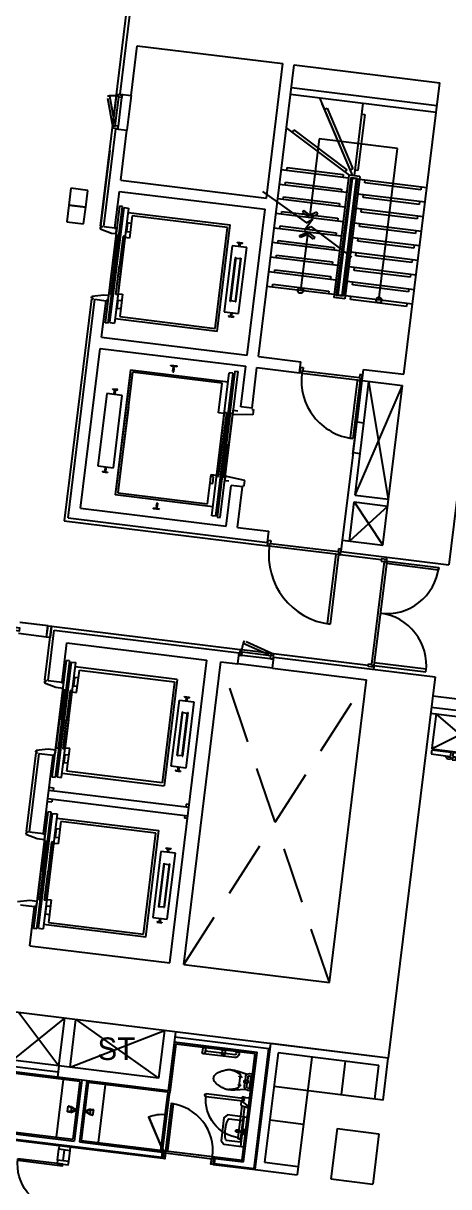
# Model space of a CAD drawing. Header units: millimetres. Extents: x -7616 to 421613, y 91067 to 341353.
# Drawn here: x 102570 to 110114, y 165452 to 186053 of the extents above; entities that cross this region are included whole.
import ezdxf
from ezdxf.enums import TextEntityAlignment as Align

# ---------------------------------------------------------------- set-up
doc = ezdxf.new("R2010")
doc.units = ezdxf.units.MM
doc.header["$LTSCALE"] = 500
doc.header["$MEASUREMENT"] = 0
doc.linetypes.add('HIDDEN', pattern=[2, 1, -1])
doc.linetypes.add('HOON1', pattern=[3, 2, -1])
doc.layers.add('e-plan', color=9, linetype='CONTINUOUS')
doc.styles.add('돋움', font='Dotum.ttf')

# ---------------------------------------------------------------- blocks, each defined once
blk = doc.blocks.new('1F 코어')
at = {"layer": 'e-plan'}
for p, q in [((-310998, -75856), (-310456, -71439)), ((-310651, -73521), (-310396, -71446)), ((-303647, -72275), (-304823, -81853)), ((-310452, -73545), (-310344, -72662)), ((-310344, -72662), (-307763, -72978)), ((-308198, -78164), (-307565, -73003)), ((-308056, -75361), (-307763, -72978)), ((-307565, -73003), (-304984, -73320)), ((-305618, -78481), (-304984, -73320)), ((-310715, -73553), (-310711, -73523)), ((-310711, -73523), (-310612, -73535)), ((-310651, -73521), (-310452, -73545)), ((-310612, -73535), (-310616, -73565)), ((-310452, -73545), (-310528, -74160)), ((-307628, -73520), (-305047, -73837)), ((-307613, -73401), (-305033, -73718)), ((-310781, -74089), (-310715, -73553)), ((-310734, -74079), (-310672, -73573)), ((-310670, -73558), (-310715, -73553)), ((-310680, -74086), (-310618, -73580)), ((-310672, -73573), (-310670, -73558)), ((-310618, -73580), (-310672, -73573)), ((-310616, -73565), (-310618, -73580)), ((-310616, -73565), (-310616, -73565)), ((-306525, -74964), (-307111, -73583)), ((-306525, -74964), (-307066, -73689)), ((-306496, -74968), (-306338, -73678)), ((-307025, -73785), (-306979, -73766)), ((-306979, -73766), (-306522, -74844)), ((-306496, -74968), (-306350, -73777)), ((-306312, -73882), (-306434, -74874)), ((-306312, -73882), (-306434, -74874)), ((-306362, -73876), (-306312, -73882)), ((-306362, -73876), (-306312, -73882)), ((-310938, -75863), (-310726, -74136)), ((-310781, -74089), (-310785, -74119)), ((-310785, -74119), (-310685, -74131)), ((-310736, -74094), (-310781, -74089)), ((-310734, -74079), (-310736, -74094)), ((-310680, -74086), (-310734, -74079)), ((-310726, -74136), (-310528, -74160)), ((-310685, -74131), (-310682, -74101)), ((-310682, -74101), (-310680, -74086)), ((-310682, -74101), (-310682, -74101)), ((-310636, -75044), (-310528, -74160)), ((-306582, -74957), (-307701, -74114)), ((-306582, -74957), (-307701, -74114)), ((-307599, -74191), (-307569, -74151)), ((-307569, -74151), (-306629, -74859)), ((-307121, -74312), (-307287, -75662)), ((-305731, -74482), (-307121, -74312)), ((-310833, -74516), (-310998, -75856)), ((-306061, -77167), (-305731, -74482)), ((-306601, -75005), (-307793, -74859)), ((-307693, -74871), (-307687, -74821)), ((-307687, -74821), (-306695, -74943)), ((-306595, -74955), (-306861, -77119)), ((-306695, -74943), (-306701, -74993)), ((-306397, -74980), (-306663, -77144)), ((-306629, -74859), (-306659, -74899)), ((-306397, -74980), (-306595, -74955)), ((-306522, -74844), (-306568, -74863)), ((-306434, -74874), (-306484, -74868)), ((-306434, -74874), (-306484, -74868)), ((-311520, -75187), (-311557, -75485)), ((-311223, -75224), (-311520, -75187)), ((-310636, -75044), (-308056, -75361)), ((-306633, -75263), (-307824, -75117)), ((-307725, -75129), (-307719, -75079)), ((-307719, -75079), (-306726, -75201)), ((-306561, -75000), (-306816, -77084)), ((-306537, -75013), (-306790, -77077)), ((-306467, -75022), (-306721, -77086)), ((-306441, -75015), (-306697, -77099)), ((-306537, -75013), (-306562, -75010)), ((-306441, -75015), (-306561, -75000)), ((-306467, -75022), (-306537, -75013)), ((-306443, -75025), (-306467, -75022)), ((-305212, -75176), (-306403, -75029)), ((-306310, -75091), (-306304, -75042)), ((-305317, -75213), (-306310, -75091)), ((-305311, -75164), (-305317, -75213)), ((-311259, -75521), (-311223, -75224)), ((-310740, -75887), (-310661, -75242)), ((-310661, -75242), (-308080, -75559)), ((-308127, -75245), (-307347, -75801)), ((-306665, -75521), (-307856, -75375)), ((-307757, -75387), (-307751, -75338)), ((-307751, -75338), (-306758, -75459)), ((-306726, -75201), (-306732, -75251)), ((-306569, -75271), (-306593, -75268)), ((-306474, -75283), (-306499, -75280)), ((-305244, -75434), (-306435, -75288)), ((-306341, -75349), (-306335, -75300)), ((-305349, -75471), (-306341, -75349)), ((-311557, -75485), (-311593, -75783)), ((-311557, -75485), (-311259, -75521)), ((-311259, -75521), (-311557, -75485)), ((-311296, -75819), (-311259, -75521)), ((-310663, -75504), (-310916, -77568)), ((-310861, -77575), (-310608, -75511)), ((-310830, -77564), (-310580, -75529)), ((-310499, -75539), (-310748, -77574)), ((-310608, -75511), (-310663, -75504)), ((-310580, -75529), (-310499, -75539)), ((-308397, -78140), (-308080, -75559)), ((-307788, -75645), (-307782, -75596)), ((-307782, -75596), (-306790, -75717)), ((-307394, -75582), (-307417, -75613)), ((-307287, -75662), (-307394, -75582)), ((-306758, -75459), (-306764, -75509)), ((-306600, -75529), (-306625, -75526)), ((-306506, -75541), (-306531, -75538)), ((-305275, -75692), (-306466, -75546)), ((-306373, -75607), (-306367, -75558)), ((-305343, -75422), (-305349, -75471)), ((-311593, -75783), (-311296, -75819)), ((-310518, -75801), (-310536, -75950)), ((-310451, -75809), (-310518, -75801)), ((-310508, -75614), (-308697, -75836)), ((-310440, -75715), (-310483, -76070)), ((-310434, -75673), (-310440, -75715)), ((-308747, -75880), (-310434, -75673)), ((-306697, -75779), (-307888, -75633)), ((-307417, -75613), (-307292, -75706)), ((-307232, -75731), (-307383, -75931)), ((-307347, -75801), (-307232, -75731)), ((-307292, -75706), (-307144, -75646)), ((-307163, -75610), (-307287, -75662)), ((-307144, -75646), (-307163, -75610)), ((-306790, -75717), (-306796, -75767)), ((-306632, -75787), (-306657, -75784)), ((-306538, -75799), (-306563, -75796)), ((-305307, -75950), (-306498, -75804)), ((-305381, -75729), (-306373, -75607)), ((-305375, -75680), (-305381, -75729)), ((-311000, -75875), (-311004, -75905)), ((-311004, -75905), (-310802, -75980)), ((-310976, -75879), (-311000, -75875)), ((-310998, -75856), (-310973, -75859)), ((-310973, -75859), (-310976, -75879)), ((-310938, -75863), (-310740, -75887)), ((-310802, -75980), (-310722, -75990)), ((-310732, -75908), (-310730, -75889)), ((-310712, -75911), (-310732, -75908)), ((-310730, -75889), (-310710, -75891)), ((-310722, -75990), (-310712, -75911)), ((-310536, -75950), (-310469, -75958)), ((-308966, -77667), (-308747, -75880)), ((-308929, -77722), (-308697, -75836)), ((-306728, -76037), (-307919, -75891)), ((-307820, -75903), (-307814, -75854)), ((-307814, -75854), (-306821, -75976)), ((-307467, -76024), (-307324, -75964)), ((-307329, -76008), (-307453, -76060)), ((-307324, -75964), (-307450, -76996)), ((-307383, -75931), (-307267, -75861)), ((-307222, -76088), (-307329, -76008)), ((-307324, -75964), (-307195, -76058)), ((-307267, -75861), (-306545, -76406)), ((-306821, -75976), (-306827, -76025)), ((-306405, -75865), (-306399, -75816)), ((-305412, -75987), (-306405, -75865)), ((-305406, -75938), (-305412, -75987)), ((-310716, -76021), (-310779, -76536)), ((-310747, -76540), (-310684, -76025)), ((-310684, -76025), (-310716, -76021)), ((-310597, -76036), (-310660, -76551)), ((-310628, -76555), (-310565, -76040)), ((-310565, -76040), (-310597, -76036)), ((-310483, -76070), (-310563, -76060)), ((-308662, -76203), (-308806, -77374)), ((-308404, -76235), (-308662, -76203)), ((-308569, -76147), (-308568, -76142)), ((-308568, -76142), (-308480, -76153)), ((-308567, -76150), (-308533, -76157)), ((-308539, -76207), (-308536, -76176)), ((-308538, -76208), (-308539, -76207)), ((-308538, -76208), (-308525, -76210)), ((-308536, -76176), (-308532, -76173)), ((-308533, -76157), (-308530, -76161)), ((-308532, -76173), (-308530, -76161)), ((-308525, -76210), (-308523, -76209)), ((-308523, -76174), (-308521, -76162)), ((-308520, -76178), (-308523, -76174)), ((-308523, -76209), (-308520, -76178)), ((-308517, -76159), (-308521, -76162)), ((-308517, -76159), (-308483, -76161)), ((-308481, -76158), (-308480, -76153)), ((-306760, -76295), (-307951, -76149)), ((-307852, -76161), (-307846, -76112)), ((-307846, -76112), (-306853, -76234)), ((-307453, -76060), (-307467, -76024)), ((-307195, -76058), (-307222, -76088)), ((-306664, -76045), (-306688, -76042)), ((-306569, -76057), (-306594, -76054)), ((-305339, -76208), (-306530, -76062)), ((-306437, -76124), (-306430, -76074)), ((-305444, -76245), (-306437, -76124)), ((-305438, -76196), (-305444, -76245)), ((-308607, -76413), (-308702, -77183)), ((-308599, -76414), (-308694, -77184)), ((-308516, -76424), (-308610, -77195)), ((-308607, -76413), (-308599, -76414)), ((-308508, -76425), (-308602, -77196)), ((-308600, -76422), (-308517, -76432)), ((-308548, -77406), (-308404, -76235)), ((-308516, -76424), (-308508, -76425)), ((-306792, -76553), (-307983, -76407)), ((-307883, -76419), (-307877, -76370)), ((-307877, -76370), (-306885, -76492)), ((-306853, -76234), (-306859, -76283)), ((-306695, -76303), (-306720, -76300)), ((-306601, -76315), (-306626, -76312)), ((-305370, -76466), (-306561, -76320)), ((-306468, -76382), (-306462, -76332)), ((-305476, -76503), (-306468, -76382)), ((-310843, -77053), (-310779, -76538)), ((-310748, -76542), (-310811, -77057)), ((-310779, -76536), (-310747, -76540)), ((-310779, -76538), (-310748, -76542)), ((-310724, -77068), (-310660, -76553)), ((-310629, -76557), (-310692, -77072)), ((-310660, -76551), (-310628, -76555)), ((-310660, -76553), (-310629, -76557)), ((-307915, -76677), (-307909, -76628)), ((-307909, -76628), (-306916, -76750)), ((-306885, -76492), (-306891, -76541)), ((-306727, -76561), (-306752, -76558)), ((-306633, -76573), (-306658, -76570)), ((-305402, -76724), (-306593, -76578)), ((-306500, -76640), (-306494, -76590)), ((-305470, -76454), (-305476, -76503)), ((-306823, -76812), (-308014, -76665)), ((-306916, -76750), (-306923, -76799)), ((-306759, -76819), (-306784, -76816)), ((-306664, -76831), (-306689, -76828)), ((-305434, -76982), (-306625, -76836)), ((-305507, -76762), (-306500, -76640)), ((-305501, -76712), (-305507, -76762)), ((-306855, -77070), (-308046, -76923)), ((-307947, -76936), (-307941, -76886)), ((-307941, -76886), (-306948, -77008)), ((-306948, -77008), (-306954, -77057)), ((-306532, -76898), (-306525, -76848)), ((-305539, -77020), (-306532, -76898)), ((-305533, -76970), (-305539, -77020)), ((-311156, -77146), (-311639, -81076)), ((-311572, -81024), (-311097, -77153)), ((-311156, -77146), (-311131, -77149)), ((-311154, -77126), (-311150, -77096)), ((-311129, -77129), (-311154, -77126)), ((-311150, -77096), (-310936, -77072)), ((-311131, -77149), (-311129, -77129)), ((-311097, -77153), (-310898, -77178)), ((-310977, -77823), (-310898, -77178)), ((-310936, -77072), (-310856, -77082)), ((-310886, -77159), (-310888, -77179)), ((-310888, -77179), (-310868, -77181)), ((-310866, -77161), (-310886, -77159)), ((-310856, -77082), (-310866, -77161)), ((-310811, -77057), (-310843, -77053)), ((-310692, -77072), (-310724, -77068)), ((-310704, -77315), (-310685, -77166)), ((-310685, -77166), (-310619, -77174)), ((-310684, -77053), (-310605, -77062)), ((-310605, -77062), (-310642, -77365)), ((-308702, -77183), (-308694, -77184)), ((-308693, -77176), (-308609, -77187)), ((-308610, -77195), (-308602, -77196)), ((-306663, -77144), (-306861, -77119)), ((-306697, -77099), (-306816, -77084)), ((-306790, -77077), (-306815, -77074)), ((-306721, -77086), (-306790, -77077)), ((-306722, -77096), (-306721, -77086)), ((-306696, -77089), (-306721, -77086)), ((-306721, -77086), (-306712, -77097)), ((-305465, -77240), (-306656, -77094)), ((-306563, -77156), (-306557, -77106)), ((-305571, -77278), (-306563, -77156)), ((-305565, -77228), (-305571, -77278)), ((-310637, -77323), (-310704, -77315)), ((-310642, -77365), (-310654, -77460)), ((-310654, -77460), (-308966, -77667)), ((-308806, -77374), (-308548, -77406)), ((-308729, -77450), (-308730, -77456)), ((-308730, -77456), (-308641, -77467)), ((-308726, -77448), (-308692, -77450)), ((-308692, -77450), (-308688, -77447)), ((-308686, -77400), (-308690, -77431)), ((-308690, -77431), (-308687, -77434)), ((-308687, -77434), (-308688, -77447)), ((-308685, -77399), (-308686, -77400)), ((-308685, -77399), (-308671, -77401)), ((-308677, -77435), (-308679, -77448)), ((-308676, -77452), (-308679, -77448)), ((-308674, -77433), (-308677, -77435)), ((-308676, -77452), (-308643, -77458)), ((-308670, -77402), (-308674, -77433)), ((-308671, -77401), (-308670, -77402)), ((-310861, -77575), (-310916, -77568)), ((-310830, -77564), (-310748, -77574)), ((-308929, -77722), (-310739, -77499)), ((-308640, -77461), (-308641, -77467)), ((-310977, -77823), (-308397, -78140)), ((-311349, -80850), (-311002, -78021)), ((-311002, -78021), (-308421, -78338)), ((-308198, -78164), (-307444, -78257)), ((-307468, -78455), (-307444, -78257)), ((-310463, -78399), (-310735, -80614)), ((-310472, -78473), (-310726, -80540)), ((-310427, -78444), (-310689, -80578)), ((-310463, -78399), (-308735, -78611)), ((-310463, -78399), (-308735, -78611)), ((-308839, -78639), (-310427, -78444)), ((-309751, -78325), (-309750, -78320)), ((-309751, -78325), (-309750, -78320)), ((-309750, -78320), (-309637, -78333)), ((-309750, -78320), (-309637, -78333)), ((-309749, -78328), (-309703, -78336)), ((-309749, -78328), (-309703, -78336)), ((-309715, -78432), (-309708, -78376)), ((-309715, -78432), (-309708, -78376)), ((-309714, -78433), (-309715, -78432)), ((-309714, -78433), (-309715, -78432)), ((-309714, -78433), (-309700, -78435)), ((-309714, -78433), (-309700, -78435)), ((-309708, -78376), (-309704, -78373)), ((-309708, -78376), (-309704, -78373)), ((-309704, -78373), (-309700, -78340)), ((-309704, -78373), (-309700, -78340)), ((-309703, -78336), (-309700, -78340)), ((-309703, -78336), (-309700, -78340)), ((-309700, -78435), (-309699, -78434)), ((-309700, -78435), (-309699, -78434)), ((-309699, -78434), (-309692, -78378)), ((-309699, -78434), (-309692, -78378)), ((-309695, -78374), (-309691, -78341)), ((-309695, -78374), (-309691, -78341)), ((-309692, -78378), (-309695, -78374)), ((-309692, -78378), (-309695, -78374)), ((-309687, -78338), (-309691, -78341)), ((-309687, -78338), (-309691, -78341)), ((-309687, -78338), (-309641, -78341)), ((-309687, -78338), (-309641, -78341)), ((-309638, -78339), (-309637, -78333)), ((-309638, -78339), (-309637, -78333)), ((-309026, -80984), (-308715, -78453)), ((-309026, -80984), (-308715, -78453)), ((-308648, -78461), (-308959, -80992)), ((-308648, -78461), (-308959, -80992)), ((-308613, -78425), (-308931, -81011)), ((-308613, -78425), (-308931, -81011)), ((-308876, -81018), (-308559, -78432)), ((-308876, -81018), (-308559, -78432)), ((-308654, -78461), (-308715, -78453)), ((-308648, -78461), (-308715, -78453)), ((-308613, -78425), (-308559, -78432)), ((-308510, -79058), (-308421, -78338)), ((-308311, -79082), (-308223, -78363)), ((-308223, -78363), (-307468, -78455)), ((-307458, -78456), (-307446, -78357)), ((-307429, -78460), (-307458, -78456)), ((-307446, -78357), (-307402, -78363)), ((-307423, -78415), (-307429, -78460)), ((-307429, -78460), (-306396, -78587)), ((-307408, -78417), (-307423, -78415)), ((-307402, -78363), (-307408, -78417)), ((-307408, -78417), (-306406, -78540)), ((-306399, -78486), (-306406, -78540)), ((-306354, -78491), (-306399, -78486)), ((-306357, -78592), (-306332, -78393)), ((-306332, -78393), (-305618, -78481)), ((-308903, -79161), (-308839, -78639)), ((-306562, -79604), (-306439, -78602)), ((-306396, -78587), (-306523, -79619)), ((-306485, -80621), (-305642, -78679)), ((-306448, -79331), (-306357, -78592)), ((-306439, -78602), (-306436, -78582)), ((-306436, -78582), (-306396, -78587)), ((-306406, -78540), (-306391, -78542)), ((-306391, -78542), (-306396, -78587)), ((-306396, -78587), (-306367, -78590)), ((-306367, -78590), (-306354, -78491)), ((-306357, -78592), (-305642, -78679)), ((-306328, -79346), (-306238, -78606)), ((-305889, -80694), (-306238, -78606)), ((-305989, -81508), (-305642, -78679)), ((-310887, -78822), (-311044, -80101)), ((-310887, -78822), (-311044, -80101)), ((-310610, -78856), (-310887, -78822)), ((-310610, -78856), (-310887, -78822)), ((-310781, -78736), (-310692, -78746)), ((-310781, -78741), (-310781, -78736)), ((-310781, -78736), (-310692, -78746)), ((-310781, -78741), (-310781, -78736)), ((-310779, -78744), (-310746, -78751)), ((-310779, -78744), (-310746, -78751)), ((-310767, -80135), (-310610, -78856)), ((-310767, -80135), (-310610, -78856)), ((-310755, -78827), (-310748, -78770)), ((-310755, -78827), (-310748, -78770)), ((-310754, -78828), (-310755, -78827)), ((-310754, -78828), (-310755, -78827)), ((-310754, -78828), (-310740, -78830)), ((-310754, -78828), (-310740, -78830)), ((-310748, -78770), (-310745, -78767)), ((-310748, -78770), (-310745, -78767)), ((-310746, -78751), (-310743, -78754)), ((-310746, -78751), (-310743, -78754)), ((-310745, -78767), (-310743, -78754)), ((-310745, -78767), (-310743, -78754)), ((-310740, -78830), (-310739, -78829)), ((-310740, -78830), (-310739, -78829)), ((-310739, -78829), (-310732, -78772)), ((-310739, -78829), (-310732, -78772)), ((-310735, -78768), (-310734, -78756)), ((-310735, -78768), (-310734, -78756)), ((-310732, -78772), (-310735, -78768)), ((-310732, -78772), (-310735, -78768)), ((-310730, -78753), (-310734, -78756)), ((-310730, -78753), (-310734, -78756)), ((-310730, -78753), (-310696, -78754)), ((-310730, -78753), (-310696, -78754)), ((-310693, -78752), (-310692, -78746)), ((-310693, -78752), (-310692, -78746)), ((-310503, -79065), (-310595, -79809)), ((-310503, -79065), (-310595, -79809)), ((-308311, -79082), (-308510, -79058)), ((-308314, -79102), (-308284, -79106)), ((-308314, -79102), (-308284, -79106)), ((-308284, -79106), (-308295, -79200)), ((-308284, -79106), (-308295, -79200)), ((-308804, -79173), (-308903, -79161)), ((-308903, -79161), (-308903, -79161)), ((-308866, -79718), (-308796, -79154)), ((-308866, -79718), (-308796, -79154)), ((-308765, -79157), (-308834, -79722)), ((-308765, -79157), (-308834, -79722)), ((-308796, -79154), (-308765, -79157)), ((-308796, -79154), (-308765, -79157)), ((-308761, -79731), (-308691, -79166)), ((-308761, -79731), (-308691, -79166)), ((-308659, -79170), (-308729, -79735)), ((-308659, -79170), (-308729, -79735)), ((-308691, -79166), (-308659, -79170)), ((-308691, -79166), (-308659, -79170)), ((-308652, -79191), (-308643, -79115)), ((-308652, -79191), (-308643, -79115)), ((-308295, -79200), (-308652, -79191)), ((-308295, -79200), (-308652, -79191)), ((-308643, -79115), (-308562, -79125)), ((-308643, -79115), (-308562, -79125)), ((-306454, -79300), (-306527, -79896)), ((-306517, -79897), (-306444, -79301)), ((-306444, -79301), (-306454, -79300)), ((-306328, -79346), (-306448, -79331)), ((-306394, -79882), (-306328, -79346)), ((-308866, -79720), (-308935, -80285)), ((-308866, -79720), (-308935, -80285)), ((-308904, -80289), (-308834, -79724)), ((-308904, -80289), (-308834, -79724)), ((-308834, -79722), (-308866, -79718)), ((-308834, -79722), (-308866, -79718)), ((-308834, -79724), (-308866, -79720)), ((-308834, -79724), (-308866, -79720)), ((-306563, -79614), (-306562, -79604)), ((-306523, -79619), (-306563, -79614)), ((-308761, -79733), (-308830, -80298)), ((-308761, -79733), (-308830, -80298)), ((-308798, -80302), (-308729, -79737)), ((-308798, -80302), (-308729, -79737)), ((-308729, -79735), (-308761, -79731)), ((-308729, -79735), (-308761, -79731)), ((-308729, -79737), (-308761, -79733)), ((-308729, -79737), (-308761, -79733)), ((-306704, -81420), (-306513, -79867)), ((-306527, -79896), (-306517, -79897)), ((-306513, -79867), (-306394, -79882)), ((-306485, -80621), (-306394, -79882)), ((-311044, -80101), (-310767, -80135)), ((-311044, -80101), (-310767, -80135)), ((-310915, -80128), (-310922, -80185)), ((-310915, -80128), (-310922, -80185)), ((-310914, -80127), (-310915, -80128)), ((-310914, -80127), (-310915, -80128)), ((-310914, -80127), (-310900, -80128)), ((-310914, -80127), (-310900, -80128)), ((-310899, -80130), (-310906, -80187)), ((-310899, -80130), (-310906, -80187)), ((-310900, -80128), (-310899, -80130)), ((-310900, -80128), (-310899, -80130)), ((-310961, -80205), (-310962, -80210)), ((-310961, -80205), (-310962, -80210)), ((-310962, -80210), (-310873, -80221)), ((-310962, -80210), (-310873, -80221)), ((-310959, -80203), (-310924, -80204)), ((-310959, -80203), (-310924, -80204)), ((-310924, -80204), (-310921, -80201)), ((-310924, -80204), (-310921, -80201)), ((-310922, -80185), (-310919, -80189)), ((-310922, -80185), (-310919, -80189)), ((-310919, -80189), (-310921, -80201)), ((-310919, -80189), (-310921, -80201)), ((-310910, -80190), (-310911, -80203)), ((-310910, -80190), (-310911, -80203)), ((-310908, -80206), (-310911, -80203)), ((-310908, -80206), (-310911, -80203)), ((-310906, -80187), (-310910, -80190)), ((-310906, -80187), (-310910, -80190)), ((-310908, -80206), (-310875, -80213)), ((-310908, -80206), (-310875, -80213)), ((-310873, -80216), (-310873, -80221)), ((-310873, -80216), (-310873, -80221)), ((-309101, -80773), (-309037, -80252)), ((-309044, -80287), (-309060, -80416)), ((-309044, -80287), (-309060, -80416)), ((-309041, -80287), (-309044, -80287)), ((-309041, -80287), (-309044, -80287)), ((-308992, -80298), (-309042, -80292)), ((-308992, -80298), (-309042, -80292)), ((-309037, -80252), (-309037, -80252)), ((-309037, -80252), (-308938, -80265)), ((-309007, -80417), (-308992, -80298)), ((-309007, -80417), (-308992, -80298)), ((-308935, -80285), (-308904, -80289)), ((-308935, -80285), (-308904, -80289)), ((-308830, -80298), (-308798, -80302)), ((-308830, -80298), (-308798, -80302)), ((-308786, -80283), (-308795, -80359)), ((-308786, -80283), (-308795, -80359)), ((-308438, -80361), (-308786, -80283)), ((-308438, -80361), (-308786, -80283)), ((-309060, -80416), (-309057, -80416)), ((-309060, -80416), (-309057, -80416)), ((-309057, -80411), (-309007, -80417)), ((-309057, -80411), (-309007, -80417)), ((-308795, -80359), (-308721, -80368)), ((-308795, -80359), (-308721, -80368)), ((-308769, -81167), (-308680, -80447)), ((-308482, -80472), (-308680, -80447)), ((-308570, -81191), (-308482, -80472)), ((-308479, -80452), (-308449, -80455)), ((-308479, -80452), (-308449, -80455)), ((-308449, -80455), (-308438, -80361)), ((-308449, -80455), (-308438, -80361)), ((-309007, -80826), (-310735, -80614)), ((-309007, -80826), (-310735, -80614)), ((-310689, -80578), (-309101, -80773)), ((-306585, -81435), (-306500, -80740)), ((-306500, -80740), (-305989, -81508)), ((-306500, -80740), (-305904, -80813)), ((-306485, -80621), (-305889, -80694)), ((-311349, -80850), (-308769, -81167)), ((-310062, -80858), (-310063, -80863)), ((-310062, -80858), (-310063, -80863)), ((-309950, -80877), (-310063, -80863)), ((-309950, -80877), (-310063, -80863)), ((-310013, -80859), (-310059, -80856)), ((-310013, -80859), (-310059, -80856)), ((-310013, -80859), (-310009, -80856)), ((-310013, -80859), (-310009, -80856)), ((-310005, -80822), (-310009, -80856)), ((-310005, -80822), (-310009, -80856)), ((-310001, -80763), (-310008, -80819)), ((-310001, -80763), (-310008, -80819)), ((-310008, -80819), (-310005, -80822)), ((-310008, -80819), (-310005, -80822)), ((-310000, -80762), (-310001, -80763)), ((-310000, -80762), (-310001, -80763)), ((-309986, -80764), (-310000, -80762)), ((-309986, -80764), (-310000, -80762)), ((-309996, -80824), (-310000, -80857)), ((-309996, -80824), (-310000, -80857)), ((-309997, -80861), (-310000, -80857)), ((-309997, -80861), (-310000, -80857)), ((-309951, -80869), (-309997, -80861)), ((-309951, -80869), (-309997, -80861)), ((-309992, -80821), (-309996, -80824)), ((-309992, -80821), (-309996, -80824)), ((-309985, -80765), (-309992, -80821)), ((-309985, -80765), (-309992, -80821)), ((-309986, -80764), (-309985, -80765)), ((-309986, -80764), (-309985, -80765)), ((-309949, -80872), (-309950, -80877)), ((-309949, -80872), (-309950, -80877)), ((-305904, -80813), (-306585, -81435)), ((-311639, -81076), (-308036, -81519)), ((-311572, -81024), (-308039, -81458)), ((-308959, -80992), (-309026, -80984)), ((-308959, -80992), (-309026, -80984)), ((-308931, -81011), (-308876, -81018)), ((-308931, -81011), (-308876, -81018)), ((-308570, -81191), (-308014, -81260)), ((-308039, -81458), (-308014, -81260)), ((-308036, -81519), (-308024, -81420)), ((-308006, -81522), (-308036, -81519)), ((-308024, -81420), (-307979, -81425)), ((-308001, -81478), (-308006, -81522)), ((-306775, -81674), (-308006, -81522)), ((-307986, -81480), (-308001, -81478)), ((-307979, -81425), (-307986, -81480)), ((-306785, -81627), (-307986, -81480)), ((-306778, -81572), (-306785, -81627)), ((-306733, -81578), (-306778, -81572)), ((-306746, -81677), (-306733, -81578)), ((-306728, -81619), (-306704, -81420)), ((-306704, -81420), (-305989, -81508)), ((-306971, -82899), (-306820, -81668)), ((-306775, -81674), (-306927, -82904)), ((-306820, -81668), (-306775, -81674)), ((-306785, -81627), (-306770, -81629)), ((-306770, -81629), (-306775, -81674)), ((-306775, -81674), (-306746, -81677)), ((-306021, -81766), (-306746, -81677)), ((-306728, -81619), (-304823, -81853)), ((-306019, -81746), (-306024, -81791)), ((-305919, -81759), (-306019, -81746)), ((-305970, -81798), (-305968, -81783)), ((-305968, -81783), (-305923, -81788)), ((-305923, -81788), (-305919, -81759)), ((-305919, -81759), (-305915, -81719)), ((-305970, -81798), (-306193, -83614)), ((-305923, -81788), (-306150, -83634)), ((-306024, -81791), (-305970, -81798)), ((-305929, -81833), (-305923, -81788)), ((-305005, -81946), (-305929, -81833)), ((-305923, -81788), (-305000, -81902)), ((-305000, -81902), (-305005, -81946)), ((-311985, -83895), (-311868, -82942)), ((-311952, -83134), (-311928, -82935)), ((-311928, -82935), (-311868, -82942)), ((-311925, -83903), (-311816, -83009)), ((-311868, -82942), (-311892, -83141)), ((-311868, -82942), (-308523, -83353)), ((-311816, -83009), (-308540, -83411)), ((-306927, -82904), (-306971, -82899)), ((-311892, -83141), (-311952, -83134)), ((-311677, -83933), (-311592, -83238)), ((-311592, -83238), (-309111, -83543)), ((-308565, -83610), (-308540, -83411)), ((-308523, -83353), (-308535, -83452)), ((-308493, -83357), (-308523, -83353)), ((-308499, -83401), (-308493, -83357)), ((-308484, -83403), (-308499, -83401)), ((-307957, -83423), (-308493, -83357)), ((-308491, -83458), (-308484, -83403)), ((-307978, -83465), (-308484, -83403)), ((-307963, -83467), (-307957, -83423)), ((-307957, -83423), (-307928, -83426)), ((-307928, -83426), (-307940, -83525)), ((-307928, -83426), (-306250, -83632)), ((-311854, -85614), (-311600, -83550)), ((-311545, -83556), (-311799, -85621)), ((-311517, -83575), (-311767, -85610)), ((-311686, -85620), (-311436, -83585)), ((-311545, -83556), (-311600, -83550)), ((-311517, -83575), (-311436, -83585)), ((-309769, -88903), (-309111, -83543)), ((-309521, -88933), (-308863, -83573)), ((-308863, -83573), (-308565, -83610)), ((-307949, -83686), (-308565, -83610)), ((-308535, -83452), (-308506, -83456)), ((-308506, -83456), (-308506, -83456)), ((-308506, -83456), (-308491, -83458)), ((-307984, -83520), (-308491, -83458)), ((-307984, -83520), (-307978, -83465)), ((-307970, -83522), (-307984, -83520)), ((-307978, -83465), (-307963, -83467)), ((-307940, -83525), (-307970, -83522)), ((-307970, -83522), (-307970, -83522)), ((-307949, -83686), (-307925, -83487)), ((-307925, -83487), (-305066, -83838)), ((-306253, -83652), (-306247, -83607)), ((-306247, -83607), (-306193, -83614)), ((-306193, -83614), (-306194, -83629)), ((-306194, -83629), (-306150, -83634)), ((-306150, -83634), (-306153, -83664)), ((-306144, -83590), (-306150, -83634)), ((-306150, -83634), (-305227, -83748)), ((-305221, -83703), (-306144, -83590)), ((-311455, -83847), (-311473, -83996)), ((-311389, -83855), (-311455, -83847)), ((-309635, -83882), (-311445, -83659)), ((-311421, -84116), (-311384, -83813)), ((-311384, -83813), (-311372, -83719)), ((-311372, -83719), (-309685, -83926)), ((-307949, -83686), (-306282, -83890)), ((-306153, -83664), (-306253, -83652)), ((-306153, -83664), (-306158, -83704)), ((-305066, -83838), (-305895, -90587)), ((-305227, -83748), (-305221, -83703)), ((-311987, -83915), (-311991, -83945)), ((-311991, -83945), (-311789, -84020)), ((-311963, -83918), (-311987, -83915)), ((-311985, -83895), (-311960, -83898)), ((-311960, -83898), (-311963, -83918)), ((-311925, -83903), (-311677, -83933)), ((-311789, -84020), (-311660, -84036)), ((-311670, -83954), (-311667, -83934)), ((-311650, -83957), (-311670, -83954)), ((-311667, -83934), (-311648, -83937)), ((-311660, -84036), (-311650, -83957)), ((-311473, -83996), (-311407, -84004)), ((-309685, -83926), (-309904, -85712)), ((-309635, -83882), (-309866, -85767)), ((-306940, -89250), (-306282, -83890)), ((-311653, -84067), (-311717, -84582)), ((-311685, -84586), (-311622, -84071)), ((-311622, -84071), (-311653, -84067)), ((-311534, -84082), (-311598, -84597)), ((-311566, -84601), (-311503, -84085)), ((-311503, -84085), (-311534, -84082)), ((-311500, -84106), (-311421, -84116)), ((-309743, -85420), (-309599, -84249)), ((-309599, -84249), (-309341, -84280)), ((-309506, -84188), (-309417, -84198)), ((-309506, -84193), (-309506, -84188)), ((-309504, -84196), (-309471, -84203)), ((-309477, -84253), (-309473, -84222)), ((-309476, -84254), (-309477, -84253)), ((-309476, -84254), (-309462, -84255)), ((-309473, -84222), (-309469, -84219)), ((-309471, -84203), (-309468, -84206)), ((-309469, -84219), (-309468, -84206)), ((-309462, -84255), (-309461, -84255)), ((-309461, -84255), (-309457, -84224)), ((-309460, -84220), (-309459, -84208)), ((-309457, -84224), (-309460, -84220)), ((-309455, -84205), (-309459, -84208)), ((-309455, -84205), (-309421, -84206)), ((-309418, -84204), (-309417, -84198)), ((-309639, -85229), (-309545, -84459)), ((-309631, -85230), (-309537, -84460)), ((-309545, -84459), (-309537, -84460)), ((-309341, -84280), (-309485, -85452)), ((-311780, -85099), (-311717, -84584)), ((-311685, -84588), (-311748, -85103)), ((-311717, -84582), (-311685, -84586)), ((-311717, -84584), (-311685, -84588)), ((-311661, -85114), (-311598, -84599)), ((-311566, -84603), (-311629, -85118)), ((-311598, -84597), (-311566, -84601)), ((-311598, -84599), (-311566, -84603)), ((-309548, -85240), (-309453, -84470)), ((-309540, -85241), (-309445, -84471)), ((-309538, -84468), (-309454, -84478)), ((-309453, -84470), (-309445, -84471)), ((-312143, -85186), (-312314, -86575)), ((-312255, -86582), (-312084, -85193)), ((-312143, -85186), (-312119, -85189)), ((-312141, -85166), (-312137, -85136)), ((-312116, -85169), (-312141, -85166)), ((-312137, -85136), (-311923, -85112)), ((-312119, -85189), (-312116, -85169)), ((-312084, -85193), (-311836, -85223)), ((-312006, -86613), (-311836, -85223)), ((-311923, -85112), (-311794, -85128)), ((-311823, -85205), (-311826, -85225)), ((-311826, -85225), (-311806, -85227)), ((-311804, -85207), (-311823, -85205)), ((-311794, -85128), (-311804, -85207)), ((-311748, -85103), (-311780, -85099)), ((-311629, -85118), (-311661, -85114)), ((-311641, -85361), (-311623, -85212)), ((-311623, -85212), (-311556, -85220)), ((-311543, -85108), (-311622, -85098)), ((-311586, -85464), (-311543, -85108)), ((-309639, -85229), (-309631, -85230)), ((-309630, -85222), (-309547, -85232)), ((-309548, -85240), (-309540, -85241)), ((-311575, -85369), (-311641, -85361)), ((-311591, -85505), (-311586, -85464)), ((-309485, -85452), (-309743, -85420)), ((-309664, -85494), (-309629, -85495)), ((-309629, -85495), (-309626, -85493)), ((-309623, -85446), (-309627, -85476)), ((-309627, -85476), (-309624, -85480)), ((-309624, -85480), (-309626, -85493)), ((-309622, -85445), (-309623, -85446)), ((-309622, -85445), (-309608, -85446)), ((-309615, -85481), (-309616, -85494)), ((-309614, -85497), (-309616, -85494)), ((-309611, -85478), (-309615, -85481)), ((-309607, -85448), (-309611, -85478)), ((-309608, -85446), (-309607, -85448)), ((-311799, -85621), (-311854, -85614)), ((-311767, -85610), (-311686, -85620)), ((-311677, -85545), (-309866, -85767)), ((-309904, -85712), (-311591, -85505)), ((-309666, -85496), (-309667, -85502)), ((-309667, -85502), (-309579, -85513)), ((-309614, -85497), (-309580, -85504)), ((-309578, -85507), (-309579, -85513)), ((-311912, -85844), (-309431, -86148)), ((-311906, -85794), (-311831, -85803)), ((-311831, -85803), (-311837, -85853)), ((-311936, -86042), (-311862, -86051)), ((-311930, -85993), (-309449, -86297)), ((-311856, -86002), (-311862, -86051)), ((-309479, -86092), (-309485, -86142)), ((-309424, -86099), (-309479, -86092)), ((-311929, -86229), (-312183, -88294)), ((-312128, -88301), (-311874, -86236)), ((-312096, -88289), (-311847, -86255)), ((-311765, -86265), (-312015, -88299)), ((-311874, -86236), (-311929, -86229)), ((-311847, -86255), (-311765, -86265)), ((-309504, -86291), (-309510, -86340)), ((-311774, -86339), (-309964, -86561)), ((-311706, -86440), (-311750, -86796)), ((-311701, -86399), (-311706, -86440)), ((-310014, -86606), (-311701, -86399)), ((-309455, -86347), (-309510, -86340)), ((-312317, -86595), (-312320, -86625)), ((-312320, -86625), (-312118, -86700)), ((-312292, -86598), (-312317, -86595)), ((-312314, -86575), (-312289, -86578)), ((-312289, -86578), (-312292, -86598)), ((-312255, -86582), (-312006, -86613)), ((-312118, -86700), (-311989, -86716)), ((-311999, -86634), (-311996, -86614)), ((-311979, -86636), (-311999, -86634)), ((-311996, -86614), (-311977, -86617)), ((-311989, -86716), (-311979, -86636)), ((-311784, -86527), (-311803, -86676)), ((-311803, -86676), (-311736, -86684)), ((-311718, -86535), (-311784, -86527)), ((-310233, -88392), (-310014, -86606)), ((-310195, -88447), (-309964, -86561)), ((-311983, -86747), (-312046, -87262)), ((-312014, -87266), (-311951, -86751)), ((-311951, -86751), (-311983, -86747)), ((-311863, -86761), (-311927, -87277)), ((-311895, -87280), (-311832, -86765)), ((-311832, -86765), (-311863, -86761)), ((-311750, -86796), (-311829, -86786)), ((-309928, -86929), (-310072, -88100)), ((-309670, -86960), (-309928, -86929)), ((-309835, -86867), (-309746, -86878)), ((-309835, -86873), (-309835, -86867)), ((-309833, -86876), (-309800, -86883)), ((-309806, -86932), (-309802, -86902)), ((-309805, -86934), (-309806, -86932)), ((-309805, -86934), (-309791, -86935)), ((-309802, -86902), (-309799, -86899)), ((-309800, -86883), (-309797, -86886)), ((-309799, -86899), (-309797, -86886)), ((-309791, -86935), (-309790, -86934)), ((-309790, -86934), (-309786, -86904)), ((-309789, -86900), (-309788, -86887)), ((-309786, -86904), (-309789, -86900)), ((-309784, -86885), (-309788, -86887)), ((-309784, -86885), (-309750, -86886)), ((-309747, -86884), (-309746, -86878)), ((-309874, -87139), (-309968, -87909)), ((-309866, -87140), (-309960, -87910)), ((-309874, -87139), (-309866, -87140)), ((-309814, -88131), (-309670, -86960)), ((-312109, -87779), (-312046, -87264)), ((-312014, -87268), (-312078, -87783)), ((-312046, -87262), (-312014, -87266)), ((-312046, -87264), (-312014, -87268)), ((-311990, -87794), (-311927, -87279)), ((-311895, -87282), (-311958, -87798)), ((-311927, -87277), (-311895, -87280)), ((-311927, -87279), (-311895, -87282)), ((-309782, -87150), (-309877, -87920)), ((-309774, -87151), (-309869, -87921)), ((-309867, -87148), (-309783, -87158)), ((-309782, -87150), (-309774, -87151)), ((-312466, -87816), (-312252, -87792)), ((-312413, -87873), (-312165, -87903)), ((-312252, -87792), (-312123, -87808)), ((-312250, -88598), (-312165, -87903)), ((-312152, -87885), (-312155, -87904)), ((-312155, -87904), (-312135, -87907)), ((-312133, -87887), (-312152, -87885)), ((-312123, -87808), (-312133, -87887)), ((-312078, -87783), (-312109, -87779)), ((-311958, -87798), (-311990, -87794)), ((-311970, -88040), (-311952, -87892)), ((-311952, -87892), (-311885, -87900)), ((-311951, -87778), (-311872, -87788)), ((-311872, -87788), (-311909, -88091)), ((-309968, -87909), (-309960, -87910)), ((-309959, -87902), (-309876, -87912)), ((-309877, -87920), (-309869, -87921)), ((-311904, -88049), (-311970, -88040)), ((-311909, -88091), (-311920, -88185)), ((-310072, -88100), (-309814, -88131)), ((-309959, -88175), (-309955, -88172)), ((-309952, -88125), (-309956, -88156)), ((-309956, -88156), (-309953, -88160)), ((-309953, -88160), (-309955, -88172)), ((-309951, -88125), (-309952, -88125)), ((-309951, -88125), (-309937, -88126)), ((-309944, -88161), (-309945, -88174)), ((-309943, -88177), (-309945, -88174)), ((-309940, -88158), (-309944, -88161)), ((-309937, -88127), (-309940, -88158)), ((-309937, -88126), (-309937, -88127)), ((-312128, -88301), (-312183, -88294)), ((-312096, -88289), (-312015, -88299)), ((-310195, -88447), (-312006, -88225)), ((-311920, -88185), (-310233, -88392)), ((-309995, -88176), (-309996, -88182)), ((-309996, -88182), (-309908, -88192)), ((-309993, -88174), (-309959, -88175)), ((-309943, -88177), (-309909, -88184)), ((-309907, -88187), (-309908, -88192)), ((-312250, -88598), (-309769, -88903)), ((-309521, -88933), (-306940, -89250)), ((-305895, -90587), (-312645, -89759))]:
    blk.add_line(p, q, dxfattribs=at)
at = {"layer": 'e-plan', "linetype": 'HIDDEN'}
for p, q in [((-310875, -73557), (-310836, -73549)), ((-310781, -74089), (-310875, -73557)), ((-310836, -73549), (-310742, -74079)), ((-310742, -74079), (-310781, -74089)), ((-311928, -82935), (-314071, -82672)), ((-311952, -83134), (-314096, -82870)), ((-308450, -83202), (-308468, -83239)), ((-307957, -83423), (-308450, -83202)), ((-308468, -83239), (-307976, -83458)), ((-307976, -83458), (-307957, -83423))]:
    blk.add_line(p, q, dxfattribs=at)
at = {"layer": 'e-plan', "linetype": 'HOON1'}
for p, q in [((-306940, -89250), (-308863, -83573)), ((-309521, -88933), (-306282, -83890))]:
    blk.add_line(p, q, dxfattribs=at)
at = {"layer": 'e-plan'}
for centre in [(-307450, -76996), (-306061, -77167)]:
    blk.add_circle(centre, 50, dxfattribs=at)
at = {"layer": 'e-plan', "linetype": 'HIDDEN'}
for centre, start, end in [((-310781, -74089), 83, 100.0611), ((-307957, -83423), 155.9389, 173)]:
    blk.add_arc(centre, 540, start, end, dxfattribs=at)
at = {"layer": 'e-plan'}
for centre, radius, start, end in [((-308566, -76148), 2.5, 173, 259.5907), ((-308483, -76158), 2.5, 266.4093, 353), ((-308726, -77451), 2.5, 86.4093, 173), ((-308643, -77461), 2.5, 353, 79.5907), ((-309749, -78325), 2.5, 173, 259.5906), ((-309749, -78325), 2.5, 173, 259.5906), ((-309640, -78339), 2.5, 266.4093, 353), ((-309640, -78339), 2.5, 266.4093, 353), ((-306396, -78587), 1040, 173, 263), ((-310779, -78741), 2.5, 173, 259.5906), ((-310779, -78741), 2.5, 173, 259.5906), ((-310696, -78752), 2.5, 266.4093, 353), ((-310696, -78752), 2.5, 266.4093, 353), ((-310959, -80205), 2.5, 86.4093, 173), ((-310959, -80205), 2.5, 86.4093, 173), ((-310875, -80215), 2.5, 353, 79.5906), ((-310875, -80215), 2.5, 353, 79.5906), ((-310060, -80858), 2.5, 86.4093, 173), ((-310060, -80858), 2.5, 86.4093, 173), ((-309951, -80871), 2.5, 353, 79.5906), ((-309951, -80871), 2.5, 353, 79.5906), ((-306775, -81674), 1240, 173, 262.9913), ((-305923, -81788), 930, 263.0001, 353.0001), ((-306150, -83634), 930, 353.0001, 83.0001), ((-309504, -84193), 2.5, 173, 259.5907), ((-309421, -84204), 2.5, 266.4093, 353), ((-309664, -85496), 2.5, 86.4093, 173), ((-309580, -85507), 2.5, 353, 79.5907), ((-309833, -86873), 2.5, 173, 259.5906), ((-309750, -86884), 2.5, 266.4093, 353), ((-309993, -88176), 2.5, 86.4093, 173), ((-309910, -88187), 2.5, 353, 79.5906)]:
    blk.add_arc(centre, radius, start, end, dxfattribs=at)
blk = doc.blocks.new('A$C4C332B1B')
at = {"layer": 'e-plan'}
for p, q in [((0, 644), (0, 714)), ((564, 714), (0, 714)), ((0, 644), (564, 644)), ((0, 0), (0, 624)), ((106, 555), (0, 624)), ((946, 624), (0, 624)), ((513, 769), (474, 728)), ((474, 728), (564, 728)), ((564, 769), (513, 769)), ((564, 728), (564, 769)), ((564, 644), (564, 714)), ((599, 769), (650, 769)), ((599, 728), (599, 769)), ((688, 728), (599, 728)), ((599, 714), (599, 644)), ((946, 714), (599, 714)), ((599, 644), (946, 644)), ((650, 769), (688, 728)), ((840, 555), (946, 624)), ((946, 644), (946, 714)), ((946, 555), (946, 624)), ((0, 0), (840, 555)), ((106, 555), (946, 0)), ((946, 0), (946, 555)), ((946, 0), (0, 0))]:
    blk.add_line(p, q, dxfattribs=at)
blk = doc.blocks.new('A$C30364E87')
at = {"layer": 'e-plan'}
for points in [[(-987, 508), (-957, 508), (-957, -392), (-987, -392)], [(813, 508), (783, 508), (783, -392), (813, -392)]]:
    blk.add_lwpolyline(points, close=True, dxfattribs=at)
for centre, start, end in [((-987, -392), 0, 90), ((813, -392), 90, 180)]:
    blk.add_arc(centre, 900, start, end, dxfattribs=at)
blk = doc.blocks.new('장애인 화장실 세트')
at = {"layer": 'e-plan', "ltscale": 400}
for p, q in [((409057, 73636), (408493, 73636)), ((409066, 73586), (408493, 73586)), ((409068, 73573), (409043, 73711)), ((409058, 73711), (409127, 73608)), ((409068, 73573), (409143, 73573)), ((409143, 73593), (409143, 72936)), ((409193, 73593), (409193, 72936)), ((409193, 73573), (409218, 73573)), ((409218, 73636), (409218, 73711)), ((409218, 73636), (409218, 73573)), ((409357, 73619), (409324, 73431)), ((409337, 73701), (409332, 73711)), ((409347, 73701), (409337, 73701)), ((409347, 73701), (409387, 73701)), ((409347, 73651), (409347, 73701)), ((409397, 73701), (409387, 73701)), ((409387, 73701), (409387, 73680)), ((409387, 73651), (409387, 73680)), ((409402, 73711), (409397, 73701)), ((409407, 73631), (409479, 73631)), ((409407, 73591), (409479, 73591)), ((409494, 73681), (409419, 73681)), ((409569, 73681), (409494, 73681)), ((409584, 73631), (409509, 73631)), ((409584, 73591), (409509, 73591)), ((409589, 73711), (409594, 73701)), ((409594, 73701), (409604, 73701)), ((409604, 73701), (409604, 73680)), ((409644, 73701), (409604, 73701)), ((409604, 73651), (409604, 73680)), ((409664, 73431), (409631, 73614)), ((409644, 73701), (409654, 73701)), ((409644, 73651), (409644, 73701)), ((409654, 73701), (409659, 73711)), ((409494, 73491), (409379, 73491)), ((409409, 73521), (409429, 73521)), ((409409, 73481), (409409, 73521)), ((409429, 73481), (409409, 73481)), ((409429, 73521), (409429, 73481)), ((409609, 73491), (409494, 73491)), ((409579, 73521), (409559, 73521)), ((409559, 73521), (409559, 73481)), ((409559, 73481), (409579, 73481)), ((409579, 73481), (409579, 73521)), ((409893, 73351), (409893, 72801)), ((409943, 73351), (409943, 73183)), ((409996, 73426), (409968, 73426)), ((409996, 73376), (409968, 73376)), ((409996, 73426), (409996, 73376)), ((409943, 73183), (409943, 73119)), ((409996, 73176), (409946, 73183)), ((409996, 73179), (409996, 73123)), ((409943, 73119), (409943, 72826)), ((409996, 73126), (409946, 73119)), ((409996, 72826), (409918, 72826)), ((409996, 72776), (409918, 72776)), ((409996, 72826), (409996, 72776))]:
    blk.add_line(p, q, dxfattribs=at)
for centre, radius in [((409168, 73611), 10), ((409494, 73611), 25)]:
    blk.add_circle(centre, radius, dxfattribs=at)
for centre, radius, start, end in [((408493, 73611), 25, 90, 270.0002), ((409168, 73636), 50, 213.6543, 0), ((409407, 73651), 60, 180, 270), ((409419, 73218), 463, 90, 93.8753), ((409407, 73651), 20, 180, 270), ((409494, 73611), 35, 34.8499, 145.1501), ((409494, 73611), 35, 214.8499, 325.1501), ((409569, 73218), 463, 85.6617, 90), ((409584, 73651), 60, 270, 0), ((409584, 73651), 20, 270, 0), ((409755, 73326), 441, 175.2364, 181.9723), ((410087, 73298), 775, 170.1534, 175.2364), ((409561, 73304), 244, 166.4166, 175.6013), ((410128, 73167), 828, 164.0546, 166.4166), ((410356, 73102), 1064, 161.9714, 164.0546), ((409880, 73256), 564, 159.444, 161.9714), ((409625, 73352), 291, 155.9278, 159.444), ((409409, 73449), 54.8, 135, 155.9278), ((409379, 73479), 12.3, 90, 135), ((409609, 73487), 3.54, 36.8699, 90), ((409472, 73385), 174, 29.5675, 36.8699), ((409211, 73237), 475, 26.5651, 29.5675), ((409365, 73314), 303, 22.8053, 26.5651), ((409428, 73340), 234, 15.9454, 22.8053), ((409077, 73240), 599, 11.6565, 15.9454), ((408900, 73298), 775, 4.7636, 9.8466), ((408900, 73298), 775, 4.7636, 9.8466), ((409333, 73293), 337, 4.3987, 11.6565), ((409233, 73326), 441, 358.0277, 4.7636), ((409968, 73351), 75, 90, 180), ((409968, 73351), 25, 90, 180), ((410008, 73426), 12.5, 90, 180), ((410008, 73376), 12.5, 180, 270), ((409617, 73321), 304, 181.9723, 188.7462), ((409527, 73308), 213, 188.7462, 196.8361), ((409760, 73378), 456, 196.8361, 198.4349), ((410283, 73552), 1007, 198.4349, 199.5108), ((409864, 73404), 562, 199.5108, 203.9625), ((410160, 73536), 887, 203.9625, 207.5073), ((408827, 73536), 887, 332.4927, 336.0375), ((409124, 73404), 562, 336.0375, 340.4892), ((408705, 73552), 1007, 340.4892, 341.5651), ((408705, 73552), 1007, 340.4892, 341.5651), ((409227, 73378), 456, 341.5651, 343.1639), ((409227, 73378), 456, 341.5651, 343.1639), ((409227, 73378), 456, 341.5651, 343.1639), ((409460, 73308), 213, 343.1639, 351.2538), ((409460, 73308), 213, 343.1639, 351.2538), ((409460, 73308), 213, 343.1639, 351.2538), ((409370, 73321), 304, 351.2538, 358.0277), ((409946, 73151), 32, 90, 270), ((410008, 73179), 12.5, 90, 180), ((409168, 72936), 25, 180, 0), ((409566, 73226), 217, 207.5073, 216.8699), ((409611, 73260), 273, 216.8699, 225.2192), ((409535, 73183), 165, 225.2192, 236.3099), ((409489, 73114), 82.6, 236.3099, 252.0099), ((409497, 73139), 108, 252.0099, 260.5377), ((409494, 73119), 87.7, 260.5377, 270), ((409494, 73119), 87.7, 270, 279.4623), ((409490, 73139), 108, 279.4623, 287.9901), ((409498, 73114), 82.6, 287.9901, 303.6901), ((409452, 73183), 165, 303.6901, 314.7808), ((409376, 73260), 273, 314.7808, 323.1301), ((409421, 73226), 217, 323.1301, 332.4927), ((410008, 73123), 12.5, 180, 270), ((409918, 72801), 25, 90, 270), ((410008, 72826), 12.5, 90, 180), ((410008, 72776), 12.5, 180, 270)]:
    blk.add_arc(centre, radius, start, end, dxfattribs=at)
at = {"layer": 'e-plan'}
blk.add_arc((409168, 73611), 675, 180, 270, dxfattribs=at)
blk = doc.blocks.new('Z$W@#559928F7')
at = {"layer": 'e-plan', "linetype": 'HIDDEN'}
for p, q in [((60, 656), (2220, 656)), ((60, 456), (2220, 456))]:
    blk.add_line(p, q, dxfattribs=at)
at = {"layer": 'e-plan', "ltscale": 0.5}
for p, q in [((633, 606), (1593, 606)), ((633, 581), (1593, 581)), ((633, 556), (1593, 556)), ((1180, 546), (2220, 546)), ((1180, 496), (2220, 496))]:
    blk.add_line(p, q, dxfattribs=at)
at = {"layer": 'e-plan'}
for points in [[(60, 456), (0, 456), (0, 656), (60, 656)], [(2220, 456), (2280, 456), (2280, 656), (2220, 656)], [(633, 556), (633, 606), (553, 606), (553, 556)], [(1180, 496), (1180, 546), (1100, 546), (1100, 496)], [(1673, 556), (1673, 606), (1593, 606), (1593, 556)]]:
    blk.add_lwpolyline(points, close=True, dxfattribs=at)
at = {"layer": 'e-plan', "linetype": 'HIDDEN', "ltscale": 0.1}
blk.add_lwpolyline([(2220, 606), (2220, 556), (1100, 556), (1100, 606)], close=True, dxfattribs=at)

msp = doc.modelspace()

# ---------------------------------------------------------------- linework, layer by layer
at = {"layer": 'e-plan'}
for p, q in [((109829, 174143), (113940, 173638)), ((109805, 173944), (113874, 173445)), ((109791, 173835), (113751, 173349)), ((103201, 167592), (103305, 168435)), ((103400, 167567), (103503, 168411)), ((105072, 168218), (104968, 167375)), ((105270, 168194), (105142, 167152)), ((105274, 167982), (105168, 167118)), ((105274, 167982), (106684, 167809)), ((106683, 165754), (106957, 167987)), ((106683, 165754), (106954, 167957)), ((109042, 167731), (106957, 167987)), ((106452, 165923), (106684, 167809)), ((106478, 165890), (106717, 167835)), ((106666, 165776), (106927, 167900)), ((107088, 167820), (106850, 165884)), ((108875, 167600), (107088, 167820)), ((107684, 167747), (107428, 165662)), ((108950, 166986), (109042, 167731)), ((103177, 167393), (102264, 167505)), ((103188, 167482), (102275, 167595)), ((103201, 167592), (102387, 167692)), ((103201, 167592), (103177, 167393)), ((104968, 167375), (103201, 167592)), ((108279, 167673), (108206, 167078)), ((108801, 167005), (108875, 167600)), ((103575, 167314), (102290, 167472)), ((103277, 167351), (103152, 166328)), ((105142, 167152), (103177, 167393)), ((103575, 167314), (103450, 166292)), ((103609, 167340), (103476, 166258)), ((103698, 167329), (103565, 166247)), ((103724, 167296), (103599, 166273)), ((105168, 167118), (103724, 167296)), ((104022, 167259), (103896, 166237)), ((105017, 166129), (105135, 167092)), ((105046, 166126), (105165, 167089)), ((108950, 166986), (107015, 167224)), ((103356, 166776), (103369, 166876)), ((103513, 166808), (103369, 166876)), ((103425, 166869), (103369, 166876)), ((99921, 166725), (103450, 166292)), ((103513, 166808), (103356, 166776)), ((103413, 166769), (103356, 166776)), ((103425, 166869), (103413, 166769)), ((103413, 166769), (103513, 166808)), ((103425, 166869), (103513, 166808)), ((103762, 166827), (103662, 166789)), ((103662, 166789), (103819, 166820)), ((103662, 166789), (103806, 166721)), ((103749, 166728), (103662, 166789)), ((103762, 166827), (103749, 166728)), ((103749, 166728), (103806, 166721)), ((103762, 166827), (103819, 166820)), ((103806, 166721), (103819, 166820)), ((99656, 166616), (105045, 165955)), ((107537, 166555), (106942, 166629)), ((108133, 166482), (108023, 165589)), ((108133, 166482), (108877, 166391)), ((103599, 166273), (106452, 165923)), ((108877, 166391), (108768, 165498)), ((103178, 165922), (103202, 166121)), ((103277, 165910), (103301, 166108)), ((103376, 165898), (103400, 166096)), ((105017, 166129), (105046, 166126)), ((105045, 165955), (105063, 166094)), ((105087, 166050), (105921, 165948)), ((105092, 166090), (105926, 165988)), ((105939, 165845), (105956, 165984)), ((105939, 165845), (106683, 165754)), ((106850, 165884), (107446, 165811)), ((106683, 165754), (107428, 165662)), ((108023, 165589), (108768, 165498))]:
    msp.add_line(p, q, dxfattribs=at)
at = {"layer": 'e-plan', "ltscale": 0.5}
for p, q in [((102491, 168535), (103201, 167592)), ((102387, 167692), (103305, 168435)), ((103503, 168411), (104968, 167375)), ((103400, 167567), (105072, 168218)), ((105248, 168015), (106717, 167835)), ((105259, 168105), (106927, 167900)), ((99888, 166699), (103476, 166258)), ((99678, 166634), (105028, 165977)), ((103565, 166247), (105039, 166066)), ((105028, 165977), (105039, 166066)), ((105961, 165862), (105972, 165952)), ((105961, 165862), (106666, 165776)), ((105972, 165952), (106478, 165890))]:
    msp.add_line(p, q, dxfattribs=at)
at = {"layer": 'e-plan', "linetype": 'Continuous'}
for p, q in [((106427, 166167), (106490, 166685)), ((106360, 166472), (106351, 166404)), ((106322, 166443), (106389, 166434))]:
    msp.add_line(p, q, dxfattribs=at)
at = {"layer": 'e-plan'}
for points in [[(105155, 167090), (105110, 166723), (105100, 166724), (105145, 167091)], [(105168, 167118), (105138, 167122), (105135, 167092), (105165, 167089)], [(105132, 166085), (105234, 166919), (105195, 166924), (105092, 166090)], [(105036, 166132), (104801, 166684), (104792, 166681), (105027, 166128)], [(103209, 166180), (103202, 166121), (103400, 166096), (103408, 166156)], [(105043, 166096), (105013, 166100), (105017, 166129), (105046, 166126)], [(105045, 165955), (105075, 165951), (105075, 165951), (105085, 165950), (105097, 166049), (105087, 166050), (105092, 166090), (105063, 166094)], [(103178, 165922), (103170, 165862), (103369, 165838), (103376, 165898)], [(105939, 165845), (105909, 165849), (105909, 165849), (105899, 165850), (105911, 165949), (105921, 165948), (105926, 165988), (105956, 165984)]]:
    msp.add_lwpolyline(points, close=True, dxfattribs=at)
at = {"layer": 'e-plan', "linetype": 'Continuous'}
msp.add_lwpolyline([(106078, 166265), (106126, 166204), (106481, 166160), (106545, 166679), (106190, 166722), (106129, 166674)], close=True, dxfattribs=at)
for points in [[(106440, 166420), (106418, 166242), (106176, 166272, -0.272815), (106164, 166281, -0.070145), (106151, 166332, -0.03268), (106149, 166389, -0.023671), (106155, 166469, -0.023671), (106169, 166547, -0.03268), (106185, 166602, -0.070145), (106209, 166648, -0.272815), (106222, 166654), (106465, 166624), (106442, 166435)], [(106496, 166431), (106419, 166437, 1), (106417, 166424), (106493, 166412, 0.414045), (106505, 166420, 0.414045), (106496, 166431)]]:
    msp.add_lwpolyline(points, format="xyb", dxfattribs=at)
for centre, radius in [((106479, 166453), 16.8), ((106356, 166439), 16.5), ((106472, 166394), 16.8)]:
    msp.add_circle(centre, radius, dxfattribs=at)
at = {"layer": 'e-plan'}
for centre, radius, start, end in [((105092, 166090), 840, 353, 83), ((105027, 166128), 600, 83.0006, 112.9949)]:
    msp.add_arc(centre, radius, start, end, dxfattribs=at)

# ---------------------------------------------------------------- block references
msp.add_blockref('1F 코어', (414937, 258318), dxfattribs=at)
for name, p, rotation in [('Z$W@#559928F7', (103125, 175829), 173.0000140312869), ('A$C4C332B1B', (110829, 173708), 173.0000010411806)]:
    msp.add_blockref(name, p, dxfattribs=dict(at, rotation=rotation))
at = {"layer": 'e-plan', "xscale": -1, "rotation": 262.9999860155908}
msp.add_blockref('장애인 화장실 세트', (-16445, -230160), dxfattribs=at)
at = {"layer": 'e-plan', "xscale": -0.8888888893960436, "yscale": 0.8888888880610466, "zscale": 0.8888888888888888, "rotation": 82.99962985953223}
msp.add_blockref('A$C30364E87', (102817, 165022), dxfattribs=at)

# ---------------------------------------------------------------- texts
at = {"layer": 'e-plan', "style": '돋움'}
msp.add_text('ST', height=400, dxfattribs=at).set_placement((104221, 167895), align=Align.MIDDLE_CENTER)

doc.saveas('drawing.dxf')
